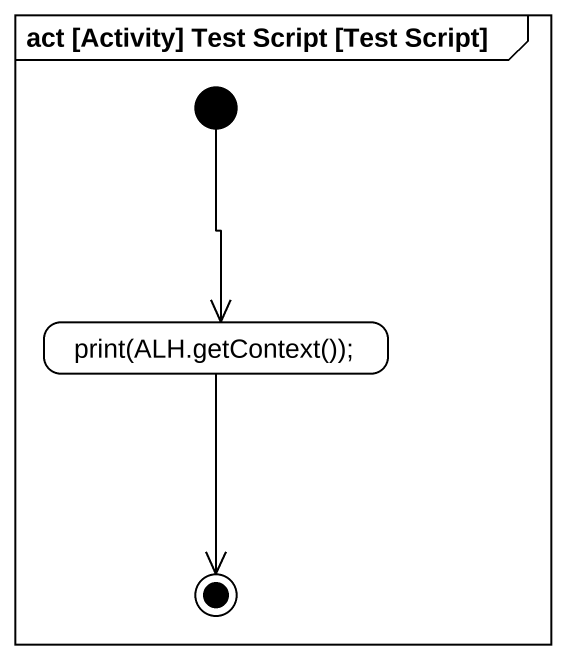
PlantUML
@startuml
mainframe act [Activity] Test Script [Test Script]
hide empty description
state "print(ALH.getContext());" as print_ALH_getContext
[*] --> print_ALH_getContext
print_ALH_getContext --> [*]
@enduml
